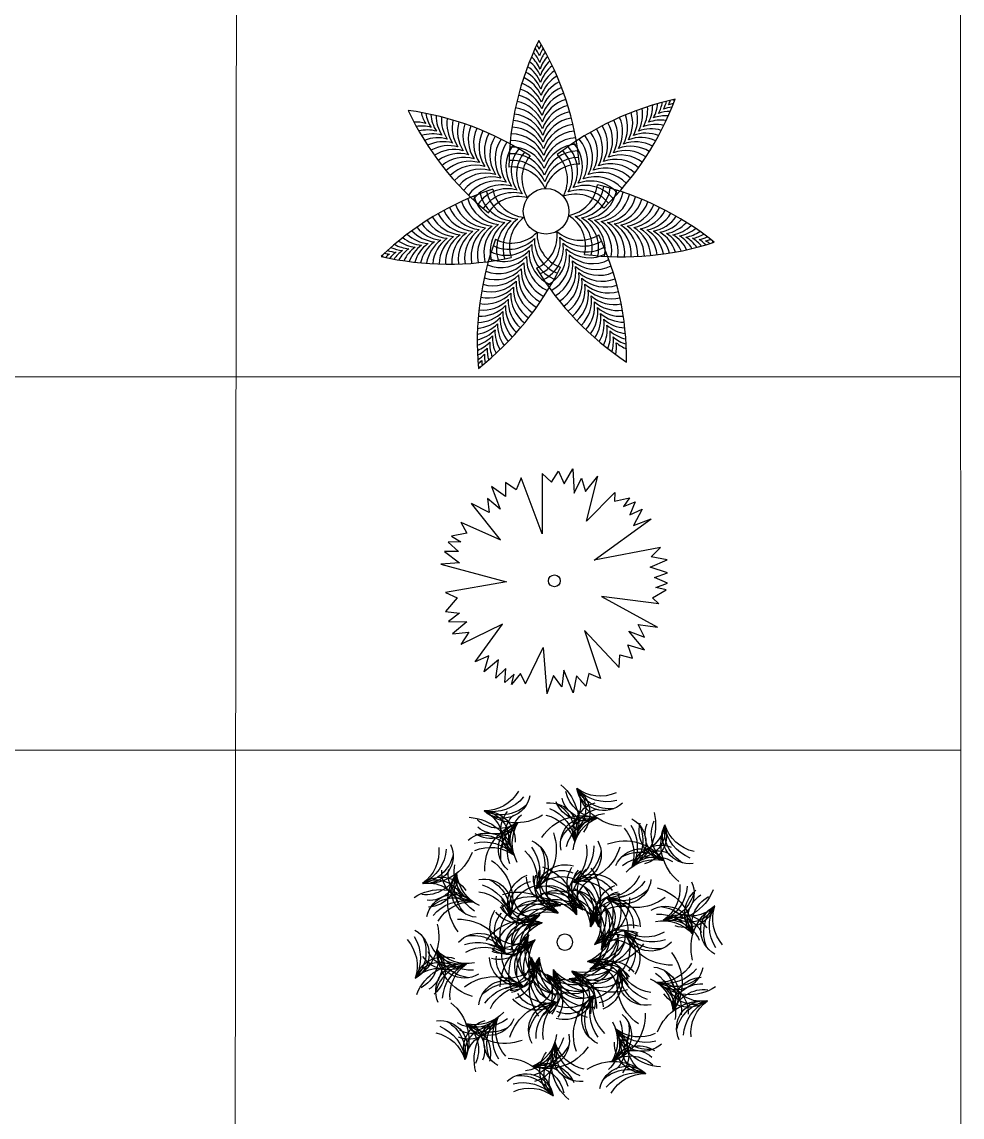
# Model space of a CAD drawing. Extents: x 671027 to 671614, y 802418 to 802669.
# Drawn here: x 671124.66 to 671151.7, y 802615.06 to 802646.55 of the extents above; entities that cross this region are included whole.
import ezdxf

# ---------------------------------------------------------------- set-up
doc = ezdxf.new("R2010")
doc.units = 0
for name, color, linetype in [('camerops', 8, 'Continuous'), ('cicas', 8, 'Continuous'), ('yasmin hendi', 8, 'Continuous')]:
    doc.layers.add(name, color=color, linetype=linetype)
doc.layers.add('Legend', color=7, linetype='Continuous', lineweight=15)

# ---------------------------------------------------------------- blocks, each defined once
blk = doc.blocks.new('sr.m')
at = {"layer": 'yasmin hendi', "color": 104}
blk.add_circle((0, 0), 0.025, dxfattribs=at)
for centre, radius, start, end in [((0.0808, 0.3854), 0.1541, 133.6709, 207.7109), ((0.2119, 0.5579), 0.1244, 214.6396, 275.1335), ((-0.1613, 0.4923), 0.0869, 231.3872, 352.5421), ((-0.227, 0.5049), 0.1541, 277.487, 351.527), ((-0.1758, 0.5611), 0.1286, 259.9951, 321.4901), ((-0.1565, 0.5759), 0.1244, 250.6396, 311.1335), ((-0.1848, 0.5286), 0.1196, 269.2128, 337.1359), ((-0.1443, 0.4882), 0.1052, 276.9141, 353.0383), ((-0.1116, 0.4685), 0.0865, 257.4924, 351.0604), ((-0.0156, 0.4072), 0.0948, 128.8893, 222.7551), ((-0.0118, 0.4221), 0.0865, 137.0618, 230.6298), ((0.0218, 0.4402), 0.1052, 156.4834, 232.6077), ((0.1588, 0.4931), 0.0869, 195.3872, 316.5421), ((0.1876, 0.5573), 0.1286, 223.9951, 285.4901), ((-0.0969, 0.4727), 0.0948, 249.3199, 343.1857), ((-0.1475, 0.3394), 0.0948, 345.0732, 78.9389), ((0.0203, 0.3568), 0.0869, 87.5711, 208.726), ((0.0608, 0.3413), 0.1196, 125.3967, 193.3198), ((0.0726, 0.3098), 0.1286, 116.179, 177.674), ((0.1131, 0.5419), 0.1541, 241.487, 315.527), ((0.1612, 0.5363), 0.1196, 233.2128, 301.1359), ((0.2267, 0.3386), 0.0948, 92.8893, 186.7551), ((0.2919, 0.2643), 0.1541, 97.6709, 171.7109), ((0.0802, 0.3613), 0.0948, 309.0732, 42.9389), ((0.2385, 0.3484), 0.0865, 101.0618, 194.6298), ((0.2764, 0.3433), 0.1052, 120.4834, 196.6077), ((-0.1612, 0.3593), 0.1541, 169.6709, 243.7109), ((-0.1582, 0.2907), 0.1052, 12.6673, 88.7916), ((-0.1418, 0.3252), 0.0865, 353.2457, 86.8137), ((-0.074, 0.241), 0.1541, 37.9177, 111.9576), ((-0.1159, 0.2653), 0.1196, 29.6434, 97.5666), ((-0.171, 0.2658), 0.1244, 11.0703, 71.5641), ((-0.0964, 0.304), 0.0869, 351.8178, 112.9728), ((-0.1484, 0.2567), 0.1286, 20.4257, 81.9207), ((0.0658, 0.2864), 0.1244, 106.8235, 167.3174), ((0.0429, 0.3282), 0.1052, 336.6673, 52.7916), ((0.1702, 0.4798), 0.1052, 240.9141, 317.0383), ((0.0179, 0.3156), 0.1244, 335.0703, 35.5641), ((0.0622, 0.2828), 0.1196, 353.6434, 61.5666), ((0.0817, 0.2385), 0.1541, 1.9177, 75.9576), ((0.1995, 0.4394), 0.0948, 213.3199, 307.1857), ((0.1007, 0.3026), 0.0869, 315.8178, 76.9728), ((0.1851, 0.4446), 0.0865, 221.4924, 315.0604), ((0.0308, 0.2949), 0.1286, 344.4257, 45.9207), ((0.0764, 0.3464), 0.0865, 317.2457, 50.8137), ((-0.4037, 0.3102), 0.1052, 312.9141, 29.0383), ((-0.3562, 0.3255), 0.0948, 285.3199, 19.1857), ((-0.3657, 0.3134), 0.0865, 293.4924, 27.0604), ((-0.1933, 0.3006), 0.0869, 123.5711, 244.726), ((-0.1515, 0.3118), 0.1196, 161.3967, 229.3198), ((-0.1233, 0.2933), 0.1286, 152.179, 213.674), ((0.1582, 0.3069), 0.1541, 164.6811, 238.721), ((0.2498, 0.2404), 0.1196, 89.3967, 157.3198), ((0.2262, 0.2767), 0.0869, 51.5711, 172.726), ((-0.4651, 0.3739), 0.1244, 286.6396, 347.1335), ((-0.4199, 0.3034), 0.0869, 267.3872, 28.5421), ((-0.472, 0.3506), 0.1286, 295.9951, 357.4901), ((-0.4603, 0.319), 0.1196, 305.2128, 13.1359), ((-0.4804, 0.275), 0.1541, 313.487, 27.527), ((-0.252, 0.3203), 0.0948, 164.8893, 258.7551), ((-0.2576, 0.3345), 0.0865, 173.0618, 266.6298), ((-0.2411, 0.3689), 0.1052, 192.4834, 268.6077), ((-0.1152, 0.2704), 0.1244, 142.8235, 203.3174), ((0.1211, 0.2512), 0.0869, 118.5812, 239.7362), ((0.2216, 0.1931), 0.1244, 70.8235, 131.3174), ((0.2408, 0.2079), 0.1286, 80.179, 141.674), ((0.4183, 0.3056), 0.0869, 159.3872, 280.5421), ((0.4793, 0.3406), 0.1286, 187.9951, 249.4901), ((0.4993, 0.3268), 0.1244, 178.6396, 239.1335), ((-0.3188, 0.1879), 0.0948, 21.0732, 114.9389), ((-0.2015, 0.1514), 0.1541, 73.9177, 147.9576), ((-0.0524, 0.3412), 0.1541, 200.6811, 274.721), ((-0.0496, 0.2744), 0.0869, 154.5812, 275.7362), ((-0.0196, 0.3056), 0.1196, 192.4069, 260.33), ((0.014, 0.3042), 0.1286, 183.1892, 244.6842), ((0.0328, 0.2888), 0.1244, 173.8337, 234.3276), ((0.1637, 0.2587), 0.1196, 156.4069, 224.33), ((0.1902, 0.2378), 0.1286, 147.1892, 208.6842), ((0.1963, 0.2143), 0.1244, 137.8337, 198.3276), ((0.41, 0.3719), 0.1541, 205.487, 279.527), ((0.4456, 0.3391), 0.1196, 197.2128, 265.1359), ((-0.2989, 0.1422), 0.1052, 48.6673, 124.7916), ((-0.3059, 0.1797), 0.0865, 29.2457, 122.8137), ((-0.2497, 0.1465), 0.1196, 65.6434, 133.5666), ((-0.2567, 0.1892), 0.0869, 27.8178, 148.9728), ((-0.271, 0.1204), 0.1286, 56.4257, 117.9207), ((-0.0138, 0.1498), 0.0948, 16.0833, 109.9491), ((0.1103, 0.0998), 0.1541, 111.8901, 185.93), ((0.3083, 0.1553), 0.1541, 128.6811, 202.721), ((0.2, 0.2448), 0.1244, 299.0703, 359.5641), ((0.2593, 0.1857), 0.0869, 279.8178, 40.9728), ((0.1982, 0.2205), 0.1286, 308.4257, 9.9207), ((0.2276, 0.2403), 0.1052, 300.6673, 16.7916), ((0.2654, 0.2354), 0.0865, 281.2457, 14.8137), ((0.2772, 0.2452), 0.0948, 273.0732, 6.9389), ((0.2165, 0.1922), 0.1196, 317.6434, 25.5666), ((0.4198, 0.2881), 0.1052, 204.9141, 281.0383), ((0.2063, 0.1449), 0.1541, 325.9177, 39.9576), ((0.4196, 0.2382), 0.0948, 177.3199, 271.1857), ((0.4111, 0.2509), 0.0865, 185.4924, 279.0604), ((-0.2946, 0.1146), 0.1244, 47.0703, 107.5641), ((-0.0992, 0.1131), 0.0948, 52.0833, 145.9491), ((0.0305, 0.1456), 0.1541, 147.8901, 221.93), ((0.0334, 0.0979), 0.1541, 127.8301, 201.87), ((-0.1566, 0.1485), 0.1052, 330.8265, 46.9507), ((-0.1188, 0.1418), 0.0948, 323.2923, 57.1581), ((0.0846, 0.0596), 0.1541, 91.8301, 165.87), ((-0.1162, 0.1776), 0.0948, 303.2323, 37.0981), ((-0.1214, 0.1632), 0.0865, 311.4049, 44.9728), ((-0.0016, 0.1406), 0.0865, 24.2559, 117.8239), ((-0.0394, 0.2122), 0.1052, 294.8265, 10.9507), ((-0.0023, 0.2034), 0.0865, 275.4049, 8.9728), ((0.0104, 0.212), 0.0948, 267.2323, 1.0981), ((-0.0597, 0.1676), 0.1052, 314.8865, 31.0107), ((-0.0127, 0.1845), 0.0948, 287.2923, 21.1581), ((-0.0217, 0.1722), 0.0865, 295.4649, 29.0328), ((0.0769, 0.1293), 0.0948, 340.0833, 73.9491), ((0.2456, 0.132), 0.0869, 82.5812, 203.7362), ((0.2846, 0.1131), 0.1196, 120.4069, 188.33), ((0.3825, 0.1407), 0.0948, 56.8893, 150.7551), ((0.3978, 0.1417), 0.0865, 65.0618, 158.6298), ((0.4254, 0.1153), 0.1052, 84.4834, 160.6077), ((-0.2015, 0.1928), 0.0869, 190.5812, 311.7362), ((-0.1432, 0.2529), 0.1244, 209.8337, 270.3276), ((-0.0839, 0.1128), 0.0865, 60.2559, 153.8239), ((-0.0585, 0.0842), 0.1052, 79.6775, 155.8017), ((-0.021, 0.103), 0.0869, 101.7902, 222.9452), ((-0.1468, 0.1006), 0.1052, 350.8865, 67.0107), ((0.022, 0.0979), 0.1196, 139.6159, 207.539), ((-0.1188, 0.1265), 0.0865, 331.4649, 65.0328), ((0.0021, 0.1026), 0.1052, 43.6775, 119.8017), ((0.0435, 0.0957), 0.0869, 65.7902, 186.9452), ((0.0753, 0.0663), 0.1196, 103.6159, 171.539), ((0.062, 0.0817), 0.1052, 7.6775, 83.8017), ((0.0814, 0.1146), 0.0865, 348.2559, 81.8239), ((0.2937, 0.0806), 0.1286, 111.1892, 172.6842), ((0.2848, 0.058), 0.1244, 101.8337, 162.3276), ((0.3915, 0.0423), 0.1541, 61.6709, 135.7109), ((0.3456, 0.0909), 0.0869, 15.5711, 136.726), ((-0.333, 0.1296), 0.0869, 159.5711, 280.726), ((-0.2521, 0.0041), 0.1541, 109.9177, 183.9576), ((-0.2722, 0.1648), 0.1286, 188.179, 249.674), ((-0.2521, 0.1511), 0.1244, 178.8235, 239.3174), ((-0.1955, 0.2357), 0.1196, 228.4069, 296.33), ((-0.1674, 0.2544), 0.1286, 219.1892, 280.6842), ((-0.1794, 0.0449), 0.0948, 359.2923, 93.1581), ((-0.0306, 0.0989), 0.1541, 163.8301, 237.87), ((-0.1942, 0.0607), 0.0865, 347.4049, 80.9728), ((-0.1984, 0.0754), 0.0948, 339.2323, 73.0981), ((-0.0297, 0.0756), 0.0869, 81.7302, 202.8852), ((0.009, 0.0561), 0.1196, 119.5559, 187.479), ((0.0176, 0.0235), 0.1286, 110.3381, 171.8332), ((0.0412, 0.0703), 0.1286, 130.3981, 191.8932), ((0.0403, 0.046), 0.1244, 121.0427, 181.5365), ((0.0403, 0.0401), 0.1196, 83.5559, 151.479), ((0.0205, 0.0786), 0.0869, 45.7302, 166.8852), ((0.0747, 0.0326), 0.1286, 94.3981, 155.8932), ((0.1035, -0.0015), 0.1541, 55.8301, 129.87), ((0.1479, 0.0159), 0.1541, 75.8901, 149.93), ((0.0914, 0.0518), 0.0869, 29.7902, 150.9452), ((0.0503, 0.1707), 0.1052, 278.8865, 355.0107), ((0.0836, 0.1521), 0.0865, 259.4649, 353.0328), ((0.0928, 0.1949), 0.1052, 258.8265, 334.9507), ((0.3434, 0.0477), 0.1196, 53.3967, 121.3198), ((0.2927, 0.026), 0.1244, 34.8235, 95.3174), ((0.3171, 0.0266), 0.1286, 44.179, 105.674), ((-0.3416, 0.1959), 0.1541, 205.6709, 279.7109), ((-0.5089, 0.0136), 0.1052, 348.9141, 65.0383), ((-0.48, 0.0386), 0.0865, 329.4924, 63.0604), ((-0.4795, 0.0539), 0.0948, 321.3199, 55.1857), ((-0.3058, 0.1632), 0.1196, 197.3967, 265.3198), ((-0.2429, 0.2453), 0.1541, 236.6811, 310.721), ((-0.1468, 0.0332), 0.0948, 88.0833, 181.9491), ((-0.1342, 0.0419), 0.0865, 96.2559, 189.8239), ((-0.0609, 0.1357), 0.1541, 183.8901, 257.93), ((-0.0969, 0.0337), 0.1052, 115.6775, 191.8017), ((-0.214, 0.0281), 0.1052, 6.8265, 82.9507), ((-0.1704, 0.0325), 0.0865, 7.4649, 101.0328), ((-0.0775, 0.071), 0.0869, 137.7902, 258.9452), ((-0.0684, 0.0438), 0.0869, 117.7302, 238.8852), ((-0.008, 0.0811), 0.1286, 166.3981, 227.8932), ((0.0056, 0.0609), 0.1244, 157.0427, 217.5365), ((0.0084, 0.001), 0.1244, 100.9827, 161.4765), ((0.0074, -0.0041), 0.1244, 64.9827, 125.4765), ((0.0281, 0.0087), 0.1286, 74.3381, 135.8332), ((0.0596, 0.0135), 0.1244, 85.0427, 145.5365), ((0.0561, 0.0088), 0.1196, 47.5559, 115.479), ((0.0036, -0.0077), 0.1244, 28.9827, 89.4765), ((0.0628, 0.0516), 0.0869, 9.7302, 130.8852), ((0.0278, -0.0095), 0.1286, 38.3381, 99.8332), ((0.0999, 0.0094), 0.1196, 67.6159, 135.539), ((0.0796, -0.0175), 0.1286, 58.3981, 119.8932), ((0.0982, 0.1568), 0.0948, 251.2923, 345.1581), ((0.1177, 0.1659), 0.0865, 239.4049, 332.9728), ((0.133, 0.1654), 0.0948, 231.2323, 325.0981), ((0.0982, 0.0297), 0.1052, 331.6775, 47.8017), ((0.1383, 0.0594), 0.0948, 304.0833, 37.9491), ((0.1332, 0.0449), 0.0865, 312.2559, 45.8239), ((-0.5961, 0.0291), 0.1244, 322.6396, 23.1335), ((-0.4119, 0.1567), 0.1052, 228.4834, 304.6077), ((-0.5599, -0.0124), 0.1196, 341.2128, 49.1359), ((-0.5503, -0.0599), 0.1541, 349.487, 63.527), ((-0.3921, 0.111), 0.0948, 200.8893, 294.7551), ((-0.5181, -0.0013), 0.0869, 303.3872, 64.5421), ((-0.4051, 0.1192), 0.0865, 209.0618, 302.6298), ((-0.588, 0.0062), 0.1286, 331.9951, 33.4901), ((-0.3189, 0.0022), 0.0869, 63.8178, 184.9728), ((-0.2881, -0.0282), 0.1196, 101.6434, 169.5666), ((-0.1779, -0.0049), 0.1052, 26.8865, 103.0107), ((-0.0398, 0.0921), 0.1196, 175.6159, 243.539), ((-0.0257, 0.0507), 0.1196, 155.5559, 223.479), ((0.0004, 0.0294), 0.1286, 146.3381, 207.8332), ((0.0062, 0.0058), 0.1244, 136.9827, 197.4765), ((0.0562, -0.0241), 0.1244, 49.0427, 109.5365), ((0.129, -0.074), 0.1541, 39.8901, 113.93), ((0.1044, -0.0118), 0.0869, 353.7902, 114.9452), ((0.0828, -0.062), 0.1541, 19.8301, 93.87), ((-0.0016, -0.0083), 0.1244, 352.9827, 53.4765), ((0.0506, -0.0259), 0.1196, 11.5559, 79.479), ((0.0811, 0.0048), 0.0869, 333.7302, 94.8852), ((0.017, -0.024), 0.1286, 2.3381, 63.8332), ((0.3407, -0.0556), 0.1541, 92.6811, 166.721), ((0.5503, 0.0599), 0.1541, 169.487, 243.527), ((0.5181, 0.0013), 0.0869, 123.3872, 244.5421), ((-0.3684, -0.0354), 0.0948, 57.0732, 150.9389), ((-0.3531, -0.0344), 0.0865, 65.2457, 158.8137), ((-0.3254, -0.0606), 0.1052, 84.6673, 160.7916), ((-0.3056, -0.0805), 0.1244, 83.0703, 143.5641), ((-0.29, -0.0619), 0.1286, 92.4257, 153.9207), ((-0.2048, -0.0556), 0.0948, 15.2323, 109.0981), ((0.0863, -0.0511), 0.1196, 31.6159, 99.539), ((0.0313, -0.0525), 0.1244, 13.0427, 73.5365), ((0.0541, -0.0609), 0.1286, 22.3981, 83.8932), ((0.141, 0.1085), 0.1052, 242.8865, 319.0107), ((0.2967, -0.0758), 0.1196, 84.4069, 152.33), ((0.2763, -0.0376), 0.0869, 46.5812, 167.7362), ((0.5599, 0.0124), 0.1196, 161.2128, 229.1359), ((0.588, -0.0062), 0.1286, 151.9951, 213.4901), ((0.5961, -0.0291), 0.1244, 142.6396, 203.1335), ((-0.2763, 0.0376), 0.0869, 226.5812, 347.7362), ((-0.3407, 0.0556), 0.1541, 272.6811, 346.721), ((-0.285, 0.1074), 0.1286, 255.1892, 316.6842), ((-0.2645, 0.1205), 0.1244, 245.8337, 306.3276), ((-0.2967, 0.0758), 0.1196, 264.4069, 332.33), ((-0.1896, -0.1031), 0.1052, 42.8265, 118.9507), ((-0.1383, -0.0594), 0.0948, 124.0833, 217.9491), ((-0.1928, -0.065), 0.0865, 23.4049, 116.9728), ((-0.1716, -0.0691), 0.0948, 35.2923, 129.1581), ((-0.0828, 0.062), 0.1541, 199.8301, 273.87), ((-0.157, -0.0739), 0.0865, 43.4649, 137.0328), ((-0.1332, -0.0449), 0.0865, 132.2559, 225.8239), ((-0.0982, -0.0297), 0.1052, 151.6775, 227.8017), ((-0.1044, 0.0118), 0.0869, 173.7902, 294.9452), ((-0.0541, 0.0609), 0.1286, 202.3981, 263.8932), ((-0.0811, -0.0048), 0.0869, 153.7302, 274.8852), ((-0.0506, 0.0259), 0.1196, 191.5559, 259.479), ((-0.0313, 0.0525), 0.1244, 193.0427, 253.5365), ((-0.017, 0.024), 0.1286, 182.3381, 243.8332), ((0.0016, 0.0083), 0.1244, 172.9827, 233.4765), ((-0.0062, -0.0058), 0.1244, 316.9827, 17.4765), ((-0.0056, -0.0609), 0.1244, 337.0427, 37.5365), ((0.0398, -0.0921), 0.1196, 355.6159, 63.539), ((0.0609, -0.1357), 0.1541, 3.8901, 77.93), ((0.157, 0.0739), 0.0865, 223.4649, 317.0328), ((0.1716, 0.0691), 0.0948, 215.2923, 309.1581), ((0.0775, -0.071), 0.0869, 317.7902, 78.9452), ((0.008, -0.0811), 0.1286, 346.3981, 47.8932), ((-0.0004, -0.0294), 0.1286, 326.3381, 27.8332), ((0.0684, -0.0438), 0.0869, 297.7302, 58.8852), ((0.1896, 0.1031), 0.1052, 222.8265, 298.9507), ((0.0257, -0.0507), 0.1196, 335.5559, 43.479), ((0.0306, -0.0989), 0.1541, 343.8301, 57.87), ((0.2048, 0.0556), 0.0948, 195.2323, 289.0981), ((0.1928, 0.065), 0.0865, 203.4049, 296.9728), ((0.2645, -0.1205), 0.1244, 65.8337, 126.3276), ((0.285, -0.1074), 0.1286, 75.1892, 136.6842), ((0.3189, -0.0022), 0.0869, 243.8178, 4.9728), ((0.3056, 0.0805), 0.1244, 263.0703, 323.5641), ((0.29, 0.0619), 0.1286, 272.4257, 333.9207), ((0.2521, -0.0041), 0.1541, 289.9177, 3.9576), ((0.2881, 0.0282), 0.1196, 281.6434, 349.5666), ((0.3254, 0.0606), 0.1052, 264.6673, 340.7916), ((0.3531, 0.0344), 0.0865, 245.2457, 338.8137), ((0.4795, -0.0539), 0.0948, 141.3199, 235.1857), ((0.48, -0.0386), 0.0865, 149.4924, 243.0604), ((0.5089, -0.0136), 0.1052, 168.9141, 245.0383), ((-0.129, 0.074), 0.1541, 219.8901, 293.93), ((-0.141, -0.1085), 0.1052, 62.8865, 139.0107), ((-0.0863, 0.0511), 0.1196, 211.6159, 279.539), ((0.0969, -0.0337), 0.1052, 295.6775, 11.8017), ((0.1342, -0.0419), 0.0865, 276.2559, 9.8239), ((0.1468, -0.0332), 0.0948, 268.0833, 1.9491), ((0.3684, 0.0354), 0.0948, 237.0732, 330.9389), ((0.3921, -0.111), 0.0948, 20.8893, 114.7551), ((0.4051, -0.1192), 0.0865, 29.0618, 122.6298), ((-0.2063, -0.1449), 0.1541, 145.9177, 219.9576), ((-0.0982, -0.1568), 0.0948, 71.2923, 165.1581), ((-0.0836, -0.1521), 0.0865, 79.4649, 173.0328), ((-0.0503, -0.1707), 0.1052, 98.8865, 175.0107), ((-0.0628, -0.0516), 0.0869, 189.7302, 310.8852), ((-0.0036, 0.0077), 0.1244, 208.9827, 269.4765), ((-0.0084, -0.001), 0.1244, 280.9827, 341.4765), ((0.0297, -0.0756), 0.0869, 261.7302, 22.8852), ((-0.0403, -0.046), 0.1244, 301.0427, 1.5365), ((-0.0176, -0.0235), 0.1286, 290.3381, 351.8332), ((0.021, -0.103), 0.0869, 281.7902, 42.9452), ((-0.0412, -0.0703), 0.1286, 310.3981, 11.8932), ((-0.009, -0.0561), 0.1196, 299.5559, 7.479), ((-0.0334, -0.0979), 0.1541, 307.8301, 21.87), ((-0.022, -0.0979), 0.1196, 319.6159, 27.539), ((0.1779, 0.0049), 0.1052, 206.8865, 283.0107), ((-0.0305, -0.1456), 0.1541, 327.8901, 41.93), ((0.1794, -0.0449), 0.0948, 179.2923, 273.1581), ((0.1704, -0.0325), 0.0865, 187.4649, 281.0328), ((0.1984, -0.0754), 0.0948, 159.2323, 253.0981), ((0.1942, -0.0607), 0.0865, 167.4049, 260.9728), ((0.214, -0.0281), 0.1052, 186.8265, 262.9507), ((0.3416, -0.1959), 0.1541, 25.6709, 99.7109), ((0.2521, -0.1511), 0.1244, 358.8235, 59.3174), ((0.3058, -0.1632), 0.1196, 17.3967, 85.3198), ((0.333, -0.1296), 0.0869, 339.5711, 100.726), ((0.2722, -0.1648), 0.1286, 8.179, 69.674), ((0.4119, -0.1567), 0.1052, 48.4834, 124.6077), ((-0.2927, -0.026), 0.1244, 214.8235, 275.3174), ((-0.2593, -0.1857), 0.0869, 99.8178, 220.9728), ((-0.2848, -0.058), 0.1244, 281.8337, 342.3276), ((-0.2456, -0.132), 0.0869, 262.5812, 23.7362), ((-0.2937, -0.0806), 0.1286, 291.1892, 352.6842), ((-0.2846, -0.1131), 0.1196, 300.4069, 8.33), ((-0.3083, -0.1553), 0.1541, 308.6811, 22.721), ((-0.133, -0.1654), 0.0948, 51.2323, 145.0981), ((-0.1177, -0.1659), 0.0865, 59.4049, 152.9728), ((-0.0928, -0.1949), 0.1052, 78.8265, 154.9507), ((-0.1479, -0.0159), 0.1541, 255.8901, 329.93), ((-0.0769, -0.1293), 0.0948, 160.0833, 253.9491), ((-0.0814, -0.1146), 0.0865, 168.2559, 261.8239), ((-0.0914, -0.0518), 0.0869, 209.7902, 330.9452), ((-0.062, -0.0817), 0.1052, 187.6775, 263.8017), ((-0.0796, 0.0175), 0.1286, 238.3981, 299.8932), ((-0.0999, -0.0094), 0.1196, 247.6159, 315.539), ((-0.0562, 0.0241), 0.1244, 229.0427, 289.5365), ((-0.0561, -0.0088), 0.1196, 227.5559, 295.479), ((-0.0278, 0.0095), 0.1286, 218.3381, 279.8332), ((0.0127, -0.1845), 0.0948, 107.2923, 201.1581), ((-0.0205, -0.0786), 0.0869, 225.7302, 346.8852), ((-0.0846, -0.0596), 0.1541, 271.8301, 345.87), ((-0.0435, -0.0957), 0.0869, 245.7902, 6.9452), ((-0.0596, -0.0135), 0.1244, 265.0427, 325.5365), ((-0.0747, -0.0326), 0.1286, 274.3981, 335.8932), ((0.0217, -0.1722), 0.0865, 115.4649, 209.0328), ((-0.0281, -0.0087), 0.1286, 254.3381, 315.8332), ((-0.0074, 0.0041), 0.1244, 244.9827, 305.4765), ((-0.0403, -0.0401), 0.1196, 263.5559, 331.479), ((-0.1103, -0.0998), 0.1541, 291.8901, 5.93), ((-0.0753, -0.0663), 0.1196, 283.6159, 351.539), ((0.0597, -0.1676), 0.1052, 134.8865, 211.0107), ((0.1162, -0.1776), 0.0948, 123.2323, 217.0981), ((0.1188, -0.1418), 0.0948, 143.2923, 237.1581), ((0.1188, -0.1265), 0.0865, 151.4649, 245.0328), ((0.1214, -0.1632), 0.0865, 131.4049, 224.9728), ((0.1468, -0.1006), 0.1052, 170.8865, 247.0107), ((0.1566, -0.1485), 0.1052, 150.8265, 226.9507), ((0.2429, -0.2453), 0.1541, 56.6811, 130.721), ((-0.3456, -0.0909), 0.0869, 195.5711, 316.726), ((-0.3171, -0.0266), 0.1286, 224.179, 285.674), ((-0.2165, -0.1922), 0.1196, 137.6434, 205.5666), ((-0.1982, -0.2205), 0.1286, 128.4257, 189.9207), ((-0.2, -0.2448), 0.1244, 119.0703, 179.5641), ((-0.1035, 0.0015), 0.1541, 235.8301, 309.87), ((-0.0104, -0.212), 0.0948, 87.2323, 181.0981), ((0.0023, -0.2034), 0.0865, 95.4049, 188.9728), ((0.0394, -0.2122), 0.1052, 114.8265, 190.9507), ((0.0585, -0.0842), 0.1052, 259.6775, 335.8017), ((0.1955, -0.2357), 0.1196, 48.4069, 116.33), ((0.1432, -0.2529), 0.1244, 29.8337, 90.3276), ((0.2015, -0.1928), 0.0869, 10.5812, 131.7362), ((0.1674, -0.2544), 0.1286, 39.1892, 100.6842), ((-0.3915, -0.0423), 0.1541, 241.6709, 315.7109), ((-0.4254, -0.1153), 0.1052, 264.4834, 340.6077), ((-0.3978, -0.1417), 0.0865, 245.0618, 338.6298), ((-0.4111, -0.2509), 0.0865, 5.4924, 99.0604), ((-0.4196, -0.2382), 0.0948, 357.3199, 91.1857), ((-0.3434, -0.0477), 0.1196, 233.3967, 301.3198), ((-0.2772, -0.2452), 0.0948, 93.0732, 186.9389), ((-0.2654, -0.2354), 0.0865, 101.2457, 194.8137), ((-0.2276, -0.2403), 0.1052, 120.6673, 196.7916), ((0.0839, -0.1128), 0.0865, 240.2559, 333.8239), ((0.0992, -0.1131), 0.0948, 232.0833, 325.9491), ((0.4804, -0.275), 0.1541, 133.487, 207.527), ((-0.4198, -0.2881), 0.1052, 24.9141, 101.0383), ((-0.3825, -0.1407), 0.0948, 236.8893, 330.7551), ((-0.1963, -0.2143), 0.1244, 317.8337, 18.3276), ((-0.1902, -0.2378), 0.1286, 327.1892, 28.6842), ((-0.1211, -0.2512), 0.0869, 298.5812, 59.7362), ((-0.0021, -0.1026), 0.1052, 223.6775, 299.8017), ((-0.1637, -0.2587), 0.1196, 336.4069, 44.33), ((-0.1582, -0.3069), 0.1541, 344.6811, 58.721), ((0.0138, -0.1498), 0.0948, 196.0833, 289.9491), ((0.0016, -0.1406), 0.0865, 204.2559, 297.8239), ((0.0524, -0.3412), 0.1541, 20.6811, 94.721), ((-0.0328, -0.2888), 0.1244, 353.8337, 54.3276), ((0.0196, -0.3056), 0.1196, 12.4069, 80.33), ((0.0496, -0.2744), 0.0869, 334.5812, 95.7362), ((-0.014, -0.3042), 0.1286, 3.1892, 64.6842), ((0.2946, -0.1146), 0.1244, 227.0703, 287.5641), ((-0.41, -0.3719), 0.1541, 25.487, 99.527), ((-0.4993, -0.3268), 0.1244, 358.6396, 59.1335), ((-0.4456, -0.3391), 0.1196, 17.2128, 85.1359), ((-0.4183, -0.3056), 0.0869, 339.3872, 100.5421), ((-0.4793, -0.3406), 0.1286, 7.9951, 69.4901), ((-0.1007, -0.3026), 0.0869, 135.8178, 256.9728), ((0.2015, -0.1514), 0.1541, 253.9177, 327.9576), ((0.2567, -0.1892), 0.0869, 207.8178, 328.9728), ((0.271, -0.1204), 0.1286, 236.4257, 297.9207), ((0.2497, -0.1465), 0.1196, 245.6434, 313.5666), ((0.1152, -0.2704), 0.1244, 322.8235, 23.3174), ((0.2989, -0.1422), 0.1052, 228.6673, 304.7916), ((0.1515, -0.3118), 0.1196, 341.3967, 49.3198), ((0.1612, -0.3593), 0.1541, 349.6709, 63.7109), ((0.3188, -0.1879), 0.0948, 201.0732, 294.9389), ((0.1933, -0.3006), 0.0869, 303.5711, 64.726), ((0.3059, -0.1797), 0.0865, 209.2457, 302.8137), ((0.1233, -0.2933), 0.1286, 332.179, 33.674), ((0.3562, -0.3255), 0.0948, 105.3199, 199.1857), ((0.252, -0.3203), 0.0948, 344.8893, 78.7551), ((0.3657, -0.3134), 0.0865, 113.4924, 207.0604), ((0.4037, -0.3102), 0.1052, 132.9141, 209.0383), ((0.4199, -0.3034), 0.0869, 87.3872, 208.5421), ((0.4603, -0.319), 0.1196, 125.2128, 193.1359), ((0.472, -0.3506), 0.1286, 115.9951, 177.4901), ((-0.0817, -0.2385), 0.1541, 181.9177, 255.9576), ((-0.0622, -0.2828), 0.1196, 173.6434, 241.5666), ((-0.0308, -0.2949), 0.1286, 164.4257, 225.9207), ((-0.0179, -0.3156), 0.1244, 155.0703, 215.5641), ((0.2411, -0.3689), 0.1052, 12.4834, 88.6077), ((0.2576, -0.3345), 0.0865, 353.0618, 86.6298), ((0.4651, -0.3739), 0.1244, 106.6396, 167.1335), ((-0.2262, -0.2767), 0.0869, 231.5711, 352.726), ((-0.2919, -0.2643), 0.1541, 277.6709, 351.7109), ((-0.2408, -0.2079), 0.1286, 260.179, 321.674), ((-0.2216, -0.1931), 0.1244, 250.8235, 311.3174), ((-0.2498, -0.2404), 0.1196, 269.3967, 337.3198), ((-0.0802, -0.3613), 0.0948, 129.0732, 222.9389), ((-0.0764, -0.3464), 0.0865, 137.2457, 230.8137), ((-0.0429, -0.3282), 0.1052, 156.6673, 232.7916), ((0.0964, -0.304), 0.0869, 171.8178, 292.9728), ((0.1484, -0.2567), 0.1286, 200.4257, 261.9207), ((0.171, -0.2658), 0.1244, 191.0703, 251.5641), ((-0.1995, -0.4394), 0.0948, 33.3199, 127.1857), ((-0.2764, -0.3433), 0.1052, 300.4834, 16.6077), ((-0.2385, -0.3484), 0.0865, 281.0618, 14.6298), ((-0.2267, -0.3386), 0.0948, 272.8893, 6.7551), ((0.074, -0.241), 0.1541, 217.9177, 291.9576), ((-0.0658, -0.2864), 0.1244, 286.8235, 347.3174), ((-0.0203, -0.3568), 0.0869, 267.5711, 28.726), ((-0.0726, -0.3098), 0.1286, 296.179, 357.674), ((-0.0608, -0.3413), 0.1196, 305.3967, 13.3198), ((0.1159, -0.2653), 0.1196, 209.6434, 277.5666), ((-0.0808, -0.3854), 0.1541, 313.6709, 27.7109), ((0.1475, -0.3394), 0.0948, 165.0732, 258.9389), ((0.1418, -0.3252), 0.0865, 173.2457, 266.8137), ((0.1582, -0.2907), 0.1052, 192.6673, 268.7916), ((0.0156, -0.4072), 0.0948, 308.8893, 42.7551), ((-0.1702, -0.4798), 0.1052, 60.9141, 137.0383), ((-0.1851, -0.4446), 0.0865, 41.4924, 135.0604), ((0.0969, -0.4727), 0.0948, 69.3199, 163.1857), ((-0.0218, -0.4402), 0.1052, 336.4834, 52.6077), ((0.0118, -0.4221), 0.0865, 317.0618, 50.6298), ((0.227, -0.5049), 0.1541, 97.487, 171.527), ((-0.1131, -0.5419), 0.1541, 61.487, 135.527), ((-0.1588, -0.4931), 0.0869, 15.3872, 136.5421), ((0.1116, -0.4685), 0.0865, 77.4924, 171.0604), ((0.1443, -0.4882), 0.1052, 96.9141, 173.0383), ((0.1848, -0.5286), 0.1196, 89.2128, 157.1359), ((0.1613, -0.4923), 0.0869, 51.3872, 172.5421), ((-0.1612, -0.5363), 0.1196, 53.2128, 121.1359), ((-0.2119, -0.5579), 0.1244, 34.6396, 95.1335), ((-0.1876, -0.5573), 0.1286, 43.9951, 105.4901), ((0.1758, -0.5611), 0.1286, 79.9951, 141.4901), ((0.1565, -0.5759), 0.1244, 70.6396, 131.1335)]:
    blk.add_arc(centre, radius, start, end, dxfattribs=at)
blk = doc.blocks.new('dfefrf')
at = {"layer": 'camerops', "color": 3}
blk.add_circle((0, 0), 0.534, dxfattribs=at)
for centre, radius, start, end in [((6.076, 0.952), 6.949, 153.9945, 179.3273), ((-0.925, 3.467), 0.832, 23.1696, 31.4544), ((-0.931, 3.622), 0.832, 23.1696, 25.2466), ((-6.135, 0.436), 6.949, 5.5047, 30.8376), ((0.623, 3.688), 0.832, 159.5855, 161.6624), ((0.629, 3.533), 0.832, 153.3776, 161.6624), ((-0.905, 3.001), 0.832, 23.1696, 47.4109), ((-0.911, 3.156), 0.832, 23.1696, 42.4509), ((-0.918, 3.312), 0.832, 23.1696, 37.1541), ((0.636, 3.377), 0.832, 147.6779, 161.6624), ((0.642, 3.222), 0.832, 142.3812, 161.6624), ((0.649, 3.067), 0.832, 137.4211, 161.6624), ((-0.892, 2.691), 0.832, 23.1696, 56.4812), ((-0.898, 2.846), 0.832, 23.1696, 52.078), ((0.655, 2.911), 0.832, 132.754, 161.6624), ((0.662, 2.756), 0.832, 128.3508, 161.6624), ((-0.879, 2.38), 0.832, 23.1696, 64.5675), ((-0.885, 2.535), 0.832, 23.1696, 60.6402), ((0.669, 2.601), 0.832, 124.1919, 161.6624), ((0.675, 2.446), 0.832, 120.2646, 161.6624), ((-0.866, 2.069), 0.832, 23.1696, 71.7544), ((-0.872, 2.225), 0.832, 23.1696, 68.2709), ((0.682, 2.29), 0.832, 116.5612, 161.6624), ((0.688, 2.135), 0.832, 113.0776, 161.6624), ((-0.852, 1.759), 0.832, 23.1696, 78.0657), ((-0.859, 1.914), 0.832, 23.1696, 75.0196), ((0.695, 1.98), 0.832, 109.8124, 161.6624), ((0.701, 1.824), 0.832, 106.7663, 161.6624), ((4.532, -4.157), 6.949, 102.5659, 127.8987), ((-3.484, 5.068), 6.949, 314.0762, 339.409), ((2.017, 2.783), 0.832, 331.741, 345.7256), ((2.134, 2.885), 0.832, 331.741, 340.0258), ((2.252, 2.986), 0.832, 331.741, 333.818), ((3.272, 1.813), 0.832, 108.1569, 110.2339), ((3.045, 5.344), 6.949, 205.423, 230.7559), ((-4.166, -4.524), 6.949, 56.9333, 82.2661), ((-2.119, 2.511), 0.832, 193.8097, 213.091), ((-0.846, 1.604), 0.832, 23.1696, 80.8908), ((0.708, 1.669), 0.832, 103.9413, 161.6624), ((0.714, 1.514), 0.832, 101.3403, 161.6624), ((1.196, 2.069), 0.832, 331.741, 16.8423), ((1.313, 2.171), 0.832, 331.741, 13.1389), ((1.43, 2.273), 0.832, 331.741, 9.2116), ((1.548, 2.375), 0.832, 331.741, 5.0527), ((1.665, 2.477), 0.832, 331.741, 0.6494), ((1.782, 2.579), 0.832, 331.741, 355.9824), ((1.9, 2.681), 0.832, 331.741, 351.0223), ((2.92, 1.507), 0.832, 90.9526, 110.2339), ((3.037, 1.609), 0.832, 96.2493, 110.2339), ((3.154, 1.711), 0.832, 101.9491, 110.2339), ((-3.036, 1.255), 0.832, 74.5982, 93.8794), ((-1.993, 2.419), 0.832, 188.8497, 213.091), ((-1.868, 2.328), 0.832, 184.1826, 213.091), ((-1.742, 2.236), 0.832, 179.7794, 213.091), ((-1.617, 2.144), 0.832, 175.6204, 213.091), ((-1.491, 2.053), 0.832, 171.6932, 213.091), ((-1.366, 1.961), 0.832, 167.9898, 213.091), ((-1.24, 1.869), 0.832, 164.5062, 213.091), ((-0.833, 1.293), 0.832, 23.1696, 85.8652), ((-0.839, 1.448), 0.832, 23.1696, 83.4918), ((0.721, 1.359), 0.832, 98.9668, 161.6624), ((0.726, 1.661), 0.832, 331.741, 29.4622), ((0.844, 1.763), 0.832, 331.741, 26.6372), ((0.961, 1.865), 0.832, 331.741, 23.591), ((1.078, 1.967), 0.832, 331.741, 20.3259), ((2.685, 1.303), 0.832, 81.3255, 110.2339), ((2.802, 1.405), 0.832, 85.9925, 110.2339), ((-2.911, 1.164), 0.832, 74.5982, 98.8395), ((-2.785, 1.072), 0.832, 74.5982, 103.5066), ((-2.66, 0.98), 0.832, 74.5982, 107.9098), ((-1.115, 1.777), 0.832, 161.241, 213.091), ((-0.989, 1.686), 0.832, 158.1949, 213.091), ((-0.864, 1.594), 0.832, 155.3699, 213.091), ((-0.738, 1.502), 0.832, 152.7689, 213.091), ((-0.613, 1.411), 0.832, 150.3954, 213.091), ((-0.82, 0.982), 0.832, 23.1696, 89.9154), ((-0.826, 1.138), 0.832, 23.1696, 88.0076), ((0.728, 1.203), 0.832, 96.8244, 161.6624), ((0.734, 1.048), 0.832, 94.9167, 161.6624), ((0.374, 1.355), 0.832, 331.741, 36.579), ((0.492, 1.457), 0.832, 331.741, 34.4367), ((0.609, 1.559), 0.832, 331.741, 32.0632), ((2.333, 0.997), 0.832, 68.836, 110.2339), ((2.45, 1.099), 0.832, 72.7633, 110.2339), ((2.568, 1.201), 0.832, 76.9222, 110.2339), ((-2.534, 0.889), 0.832, 74.5982, 112.0687), ((-2.409, 0.797), 0.832, 74.5982, 115.996), ((-0.487, 1.319), 0.832, 148.253, 213.091), ((-0.362, 1.227), 0.832, 146.3452, 213.091), ((-0.236, 1.136), 0.832, 144.6751, 213.091), ((-0.111, 1.044), 0.832, 143.2451, 213.091), ((-0.813, 0.827), 0.832, 23.1696, 91.5855), ((0.741, 0.893), 0.832, 93.2465, 161.6624), ((0.747, 0.737), 0.832, 91.8165, 161.6624), ((0.022, 1.05), 0.832, 331.741, 41.587), ((0.14, 1.151), 0.832, 331.741, 40.1569), ((0.257, 1.253), 0.832, 331.741, 38.4868), ((2.098, 0.793), 0.832, 61.649, 110.2339), ((2.216, 0.895), 0.832, 65.1326, 110.2339), ((-2.283, 0.705), 0.832, 74.5982, 119.6994), ((-2.158, 0.614), 0.832, 74.5982, 123.183), ((-2.032, 0.522), 0.832, 74.5982, 126.4482), ((-0.8, 0.516), 0.832, 23.1696, 94.2037), ((-0.807, 0.672), 0.832, 23.1696, 93.0155), ((0.015, 0.952), 0.832, 142.0569, 213.091), ((0.14, 0.86), 0.832, 141.1115, 213.091), ((0.266, 0.769), 0.832, 140.4093, 213.091), ((0.754, 0.582), 0.832, 90.6283, 161.6624), ((-0.33, 0.744), 0.832, 331.741, 44.4228), ((-0.212, 0.846), 0.832, 331.741, 43.7205), ((-0.095, 0.948), 0.832, 331.741, 42.7752), ((1.746, 0.487), 0.832, 52.5127, 110.2339), ((1.864, 0.589), 0.832, 55.3377, 110.2339), ((1.981, 0.691), 0.832, 58.3839, 110.2339), ((-1.907, 0.43), 0.832, 74.5982, 129.4943), ((-1.781, 0.338), 0.832, 74.5982, 132.3193), ((-1.656, 0.247), 0.832, 74.5982, 134.9203), ((-0.787, 0.206), 0.832, 23.1696, 95.8513), ((-0.794, 0.361), 0.832, 23.1696, 95.1491), ((0.76, 0.427), 0.832, 89.683, 161.6624), ((0.767, 0.271), 0.832, 88.9807, 161.6624), ((1.512, 0.283), 0.832, 47.5382, 110.2339), ((1.629, 0.385), 0.832, 49.9117, 110.2339), ((-1.53, 0.155), 0.832, 74.5982, 137.2938), ((-1.405, 0.063), 0.832, 74.5982, 139.4362), ((-1.279, -0.028), 0.832, 74.5982, 141.3439), ((1.16, -0.022), 0.832, 41.818, 110.2339), ((1.277, 0.079), 0.832, 43.4881, 110.2339), ((1.394, 0.181), 0.832, 45.3959, 110.2339), ((0.94, -6.078), 6.949, 108.3619, 133.6947), ((-1.154, -0.12), 0.832, 74.5982, 143.0141), ((-1.028, -0.212), 0.832, 74.5982, 144.4441), ((-0.903, -0.303), 0.832, 74.5982, 145.6323), ((-0.435, 0.687), 0.832, 191.8379, 264.5196), ((0.376, 0.721), 0.832, 280.3125, 352.9942), ((0.925, -0.226), 0.832, 39.1997, 110.2339), ((0.529, 0.693), 0.832, 280.3125, 352.2919), ((1.042, -0.124), 0.832, 40.3879, 110.2339), ((0.682, 0.665), 0.832, 280.3125, 351.3466), ((-0.424, -6.136), 6.949, 51.1373, 76.4702), ((-1.035, 0.523), 0.832, 196.1037, 264.5196), ((-0.885, 0.564), 0.832, 194.6736, 264.5196), ((-0.735, 0.605), 0.832, 193.4855, 264.5196), ((-0.777, -0.395), 0.832, 74.5982, 146.5776), ((-0.585, 0.646), 0.832, 192.5401, 264.5196), ((-0.652, -0.487), 0.832, 74.5982, 147.2799), ((0.69, -0.43), 0.832, 37.5521, 110.2339), ((0.808, -0.328), 0.832, 38.2544, 110.2339), ((0.834, 0.637), 0.832, 280.3125, 350.1584), ((0.987, 0.609), 0.832, 280.3125, 348.7284), ((1.14, 0.581), 0.832, 280.3125, 347.0582), ((1.293, 0.552), 0.832, 280.3125, 345.1505), ((1.446, 0.524), 0.832, 280.3125, 343.0081), ((-1.635, 0.36), 0.832, 204.1974, 264.5196), ((-1.485, 0.401), 0.832, 201.8239, 264.5196), ((-1.335, 0.442), 0.832, 199.6816, 264.5196), ((-1.185, 0.482), 0.832, 197.7738, 264.5196), ((1.599, 0.496), 0.832, 280.3125, 340.6346), ((1.752, 0.468), 0.832, 280.3125, 338.0336), ((1.904, 0.44), 0.832, 280.3125, 335.2086), ((2.057, 0.412), 0.832, 280.3125, 332.1625), ((-2.085, 0.237), 0.832, 212.6696, 264.5196), ((-1.935, 0.278), 0.832, 209.6235, 264.5196), ((-1.785, 0.319), 0.832, 206.7984, 264.5196), ((-0.326, -0.895), 0.832, 126.0268, 197.0609), ((-0.176, -0.854), 0.832, 126.0268, 198.0062), ((-0.026, -0.813), 0.832, 126.0268, 198.7085), ((0.094, -0.808), 0.832, 346.1236, 58.8053), ((0.247, -0.836), 0.832, 346.8258, 58.8053), ((0.4, -0.864), 0.832, 347.7712, 58.8053), ((0.553, -0.893), 0.832, 348.9594, 58.8053), ((0.705, -0.921), 0.832, 350.3894, 58.8053), ((0.858, -0.949), 0.832, 352.0595, 58.8053), ((2.21, 0.383), 0.832, 280.3125, 328.8973), ((2.363, 0.355), 0.832, 280.3125, 325.4137), ((2.516, 0.327), 0.832, 280.3125, 321.7103), ((-2.534, 0.114), 0.832, 223.1217, 264.5196), ((-2.385, 0.155), 0.832, 219.4183, 264.5196), ((-2.235, 0.196), 0.832, 215.9347, 264.5196), ((-1.375, -1.182), 0.832, 126.0268, 183.7479), ((-1.225, -1.141), 0.832, 126.0268, 186.3489), ((-1.075, -1.1), 0.832, 126.0268, 188.7224), ((-0.925, -1.059), 0.832, 126.0268, 190.8647), ((-0.775, -1.018), 0.832, 126.0268, 192.7725), ((-0.625, -0.977), 0.832, 126.0268, 194.4427), ((-0.475, -0.936), 0.832, 126.0268, 195.8727), ((-0.809, 0.088), 0.832, 243.2664, 315.9481), ((-0.573, -0.577), 0.832, 294.695, 7.3767), ((0.62, -0.527), 0.832, 177.4553, 250.137), ((0.798, 0.156), 0.832, 228.8839, 301.5656), ((1.011, -0.977), 0.832, 353.9673, 58.8053), ((1.164, -1.005), 0.832, 356.1097, 58.8053), ((1.317, -1.033), 0.832, 358.4831, 58.8053), ((1.47, -1.062), 0.832, 1.0841, 58.8053), ((1.623, -1.09), 0.832, 3.9092, 58.8053), ((1.775, -1.118), 0.832, 6.9553, 58.8053), ((1.928, -1.146), 0.832, 10.2204, 58.8053), ((2.081, -1.174), 0.832, 13.704, 58.8053), ((2.234, -1.202), 0.832, 17.4074, 58.8053), ((2.669, 0.299), 0.832, 280.3125, 317.783), ((2.822, 0.271), 0.832, 280.3125, 313.6241), ((2.974, 0.243), 0.832, 280.3125, 309.2209), ((3.127, 0.214), 0.832, 280.3125, 304.5538), ((-2.984, -0.009), 0.832, 235.6112, 264.5196), ((-2.834, 0.032), 0.832, 231.2079, 264.5196), ((-2.684, 0.073), 0.832, 227.049, 264.5196), ((-2.275, -1.427), 0.832, 126.0268, 163.4973), ((-2.125, -1.386), 0.832, 126.0268, 167.4246), ((-1.975, -1.345), 0.832, 126.0268, 171.128), ((-1.825, -1.304), 0.832, 126.0268, 174.6116), ((-1.675, -1.263), 0.832, 126.0268, 177.8768), ((-1.525, -1.222), 0.832, 126.0268, 180.9229), ((5.338, -3.055), 6.949, 159.7905, 185.1233), ((-0.87, -0.055), 0.832, 243.9687, 315.9481), ((0.558, -0.67), 0.832, 177.4553, 249.4348), ((-0.5, -0.714), 0.832, 295.3973, 7.3767), ((-0.427, -0.851), 0.832, 296.3426, 7.3767), ((0.872, 0.019), 0.832, 228.8839, 300.8634), ((0.945, -0.118), 0.832, 228.8839, 299.918), ((1.791, 5.884), 6.949, 262.6476, 287.9804), ((-5.062, -3.494), 6.949, 359.7088, 25.0416), ((2.387, -1.231), 0.832, 21.3347, 58.8053), ((2.54, -1.259), 0.832, 25.4937, 58.8053), ((2.693, -1.287), 0.832, 29.8969, 58.8053), ((2.845, -1.315), 0.832, 34.564, 58.8053), ((3.28, 0.186), 0.832, 280.3125, 299.5937), ((2.998, -1.343), 0.832, 39.524, 58.8053), ((3.433, 0.158), 0.832, 280.3125, 294.297), ((3.151, -1.371), 0.832, 44.8208, 58.8053), ((3.586, 0.13), 0.832, 280.3125, 288.5973), ((3.304, -1.4), 0.832, 50.5205, 58.8053), ((3.739, 0.102), 0.832, 280.3125, 282.3894), ((3.457, -1.428), 0.832, 56.7283, 58.8053), ((-3.584, -0.173), 0.832, 256.2348, 264.5196), ((-3.174, -1.673), 0.832, 126.0268, 134.3116), ((-3.434, -0.132), 0.832, 250.535, 264.5196), ((-3.024, -1.632), 0.832, 126.0268, 140.0113), ((-3.284, -0.091), 0.832, 245.2383, 264.5196), ((-2.874, -1.591), 0.832, 126.0268, 145.308), ((-3.134, -0.05), 0.832, 240.2782, 264.5196), ((-2.725, -1.55), 0.832, 126.0268, 150.2681), ((-2.575, -1.509), 0.832, 126.0268, 154.9351), ((-2.425, -1.468), 0.832, 126.0268, 159.3384), ((-0.993, -0.34), 0.832, 246.1022, 315.9481), ((-0.932, -0.197), 0.832, 244.914, 315.9481), ((0.435, -0.955), 0.832, 177.4553, 247.3013), ((0.497, -0.812), 0.832, 177.4553, 248.4894), ((-0.353, -0.989), 0.832, 297.5308, 7.3767), ((-0.28, -1.126), 0.832, 298.9608, 7.3767), ((1.018, -0.255), 0.832, 228.8839, 298.7298), ((1.092, -0.392), 0.832, 228.8839, 297.2998), ((-2.28, 5.712), 6.949, 256.8516, 282.1844), ((-3.734, -0.214), 0.832, 262.4426, 264.5196), ((-3.324, -1.714), 0.832, 126.0268, 128.1037), ((-1.116, -0.626), 0.832, 249.2024, 315.9481), ((-1.055, -0.483), 0.832, 247.5322, 315.9481), ((0.312, -1.241), 0.832, 177.4553, 244.2011), ((0.374, -1.098), 0.832, 177.4553, 245.8712), ((-0.207, -1.263), 0.832, 300.631, 7.3767), ((1.165, -0.529), 0.832, 228.8839, 295.6297), ((-5.887, 1.779), 6.949, 308.2802, 333.613), ((-1.239, -0.911), 0.832, 253.2525, 315.9481), ((-1.178, -0.768), 0.832, 251.1102, 315.9481), ((0.189, -1.526), 0.832, 177.4553, 240.151), ((0.251, -1.384), 0.832, 177.4553, 242.2933), ((5.717, 2.269), 6.949, 211.219, 236.5519), ((-0.133, -1.4), 0.832, 302.5387, 7.3767), ((-0.06, -1.537), 0.832, 304.6811, 7.3767), ((1.238, -0.666), 0.832, 228.8839, 293.7219), ((1.311, -0.804), 0.832, 228.8839, 291.5795), ((-1.362, -1.197), 0.832, 258.227, 315.9481), ((-1.3, -1.054), 0.832, 255.626, 315.9481), ((0.066, -1.812), 0.832, 177.4553, 235.1765), ((0.128, -1.669), 0.832, 177.4553, 237.7775), ((0.013, -1.674), 0.832, 307.0546, 7.3767), ((0.086, -1.811), 0.832, 309.6556, 7.3767), ((1.385, -0.941), 0.832, 228.8839, 289.206), ((1.458, -1.078), 0.832, 228.8839, 286.605), ((-1.423, -1.339), 0.832, 261.052, 315.9481), ((0.005, -1.955), 0.832, 177.4553, 232.3514), ((0.16, -1.948), 0.832, 312.4806, 7.3767), ((0.233, -2.085), 0.832, 315.5267, 7.3767), ((1.531, -1.215), 0.832, 228.8839, 283.78), ((1.604, -1.352), 0.832, 228.8839, 280.7339), ((-1.546, -1.625), 0.832, 267.3633, 315.9481), ((-1.485, -1.482), 0.832, 264.0981, 315.9481), ((-0.118, -2.24), 0.832, 177.4553, 226.0402), ((-0.057, -2.097), 0.832, 177.4553, 229.3053), ((0.306, -2.222), 0.832, 318.7919, 7.3767), ((0.38, -2.359), 0.832, 322.2755, 7.3767), ((1.678, -1.489), 0.832, 228.8839, 277.4687), ((1.751, -1.626), 0.832, 228.8839, 273.9851), ((-1.669, -1.91), 0.832, 274.5503, 315.9481), ((-1.608, -1.768), 0.832, 270.8469, 315.9481), ((-0.241, -2.526), 0.832, 177.4553, 218.8532), ((-0.179, -2.383), 0.832, 177.4553, 222.5566), ((0.453, -2.496), 0.832, 325.9789, 7.3767), ((0.526, -2.633), 0.832, 329.9062, 7.3767), ((1.824, -1.763), 0.832, 228.8839, 270.2817), ((1.898, -1.9), 0.832, 228.8839, 266.3545), ((-1.792, -2.196), 0.832, 282.6365, 315.9481), ((-1.731, -2.053), 0.832, 278.4776, 315.9481), ((-0.364, -2.811), 0.832, 177.4553, 210.767), ((-0.302, -2.668), 0.832, 177.4553, 214.9259), ((0.599, -2.77), 0.832, 334.0651, 7.3767), ((1.971, -2.037), 0.832, 228.8839, 262.1955), ((0.673, -2.907), 0.832, 338.4683, 7.3767), ((2.044, -2.174), 0.832, 228.8839, 257.7923), ((-1.854, -2.339), 0.832, 287.0398, 315.9481), ((-1.915, -2.481), 0.832, 291.7068, 315.9481), ((-0.487, -3.097), 0.832, 177.4553, 201.6967), ((-0.425, -2.954), 0.832, 177.4553, 206.3637), ((0.746, -3.045), 0.832, 343.1354, 7.3767), ((2.117, -2.311), 0.832, 228.8839, 253.1252), ((0.819, -3.182), 0.832, 348.0955, 7.3767), ((2.191, -2.448), 0.832, 228.8839, 248.1651), ((-1.977, -2.624), 0.832, 296.6669, 315.9481), ((-0.548, -3.239), 0.832, 177.4553, 196.7366), ((-2.038, -2.767), 0.832, 301.9636, 315.9481), ((-2.1, -2.91), 0.832, 307.6633, 315.9481), ((-0.671, -3.525), 0.832, 177.4553, 185.7401), ((-0.61, -3.382), 0.832, 177.4553, 191.4399), ((-2.161, -3.052), 0.832, 313.8712, 315.9481), ((-0.733, -3.668), 0.832, 177.4553, 179.5323)]:
    blk.add_arc(centre, radius, start, end, dxfattribs=at)
blk = doc.blocks.new('TUJA ORIENTALIS')
at = {"layer": 'cicas', "color": 3}
for points in [[(-0.2352, 0.8687), (-0.2352, 0.8687), (-0.1479, 0.8093), (-0.1049, 0.908), (-0.1049, 0.908), (-0.1049, 0.908), (-0.0432, 0.8096), (0.0097, 0.945), (0.0522, 0.7465), (0.093, 0.8788), (0.1446, 0.774), (0.2257, 0.9149)], [(0.3854, 0.8018), (0.1892, 0.5301), (0.2257, 0.9149)], [(-0.2352, 0.8687), (-0.1604, 0.372), (-0.4044, 0.804)], [(-0.4044, 0.804), (-0.4044, 0.804), (-0.4298, 0.7015), (-0.5276, 0.7463), (-0.5276, 0.7463), (-0.5276, 0.7463), (-0.508, 0.6319), (-0.6377, 0.6975), (-0.537, 0.5212), (-0.6556, 0.5926), (-0.6241, 0.4801), (-0.7786, 0.5309)], [(0.3854, 0.8018), (0.3854, 0.8018), (0.3937, 0.7305), (0.514, 0.7792), (0.476, 0.6987), (0.5656, 0.7526), (0.5363, 0.639), (0.633, 0.7018), (0.5812, 0.5566), (0.7172, 0.6318), (0.7172, 0.6318), (0.7172, 0.6318)], [(0.8306, 0.4077), (0.301, 0.2213), (0.7172, 0.6318)], [(-0.8438, 0.363), (-0.4946, 0.2687), (-0.7786, 0.5309)], [(0.8878, -0.0569), (0.8878, -0.0569), (0.8297, -0.0147), (0.9311, 0.0663), (0.8423, 0.0726), (0.9332, 0.1244), (0.8198, 0.1544), (0.9219, 0.208), (0.77, 0.234), (0.9021, 0.3157), (0.7651, 0.321), (0.8306, 0.4077)], [(-0.8438, 0.363), (-0.8438, 0.363), (-0.7804, 0.2821), (-0.9025, 0.2382), (-0.8206, 0.2035), (-0.9233, 0.1839), (-0.8257, 0.1189), (-0.9397, 0.1011), (-0.8043, 0.0274), (-0.9557, -0.0071), (-0.9557, -0.0071), (-0.9557, -0.0071)], [(-0.9557, -0.0071), (-0.3934, -0.0686), (-0.3934, -0.0686)], [(-0.3934, -0.0686), (-0.8821, -0.2334), (-0.7792, -0.264), (-0.8564, -0.3909), (-0.8564, -0.3909), (-0.8564, -0.3909), (-0.7392, -0.3866), (-0.8213, -0.4677), (-0.6683, -0.4483), (-0.771, -0.5649), (-0.6383, -0.53), (-0.69, -0.6419)], [(0.8878, -0.0569), (0.4074, -0.0699), (0.9082, -0.2514)], [(0.6421, -0.6307), (0.6421, -0.6307), (0.6331, -0.5254), (0.7402, -0.5362), (0.7402, -0.5362), (0.7402, -0.5362), (0.6846, -0.4343), (0.8286, -0.4545), (0.6764, -0.3202), (0.8117, -0.3495), (0.7456, -0.2531), (0.9082, -0.2514)], [(-0.5483, -0.7664), (-0.3714, -0.4229), (-0.69, -0.6419)], [(0.6421, -0.6307), (0.3119, -0.3697), (0.5028, -0.7464)], [(-0.1062, -0.8832), (-0.0081, -0.5628), (0.0814, -0.9388)], [(-0.1062, -0.8832), (-0.1062, -0.8832), (-0.1621, -0.8066), (-0.2205, -0.907), (-0.212, -0.8185), (-0.2782, -0.8994), (-0.2889, -0.7826), (-0.3587, -0.8743), (-0.3591, -0.7202), (-0.4616, -0.8369), (-0.444, -0.7009), (-0.5483, -0.7664)], [(0.5028, -0.7464), (0.5028, -0.7464), (0.401, -0.7183), (0.3921, -0.8256), (0.3921, -0.8256), (0.3921, -0.8256), (0.302, -0.7524), (0.2956, -0.8977), (0.1913, -0.7235), (0.1955, -0.8618), (0.1128, -0.7792), (0.0814, -0.9388)]]:
    blk.add_lwpolyline(points, dxfattribs=at)
blk.add_circle((0, 0), 0.0493, dxfattribs=at)

msp = doc.modelspace()

# ---------------------------------------------------------------- linework, layer by layer
at = {"layer": 'Legend', "color": 0}
for points in [[(671151.705, 802528.979), (671151.65, 802668.554), (671091.853, 802668.554), (671091.864, 802651.667), (671091.907, 802528.979)], [(671130.85, 802668.554), (671130.712, 802528.979)]]:
    msp.add_lwpolyline(points, dxfattribs=at)
for points, elevation in [([(671091.858, 802636.347), (671151.656, 802636.347)], 0.137), ([(671091.858, 802636.347), (671151.656, 802636.347)], 0.165), ([(671091.858, 802636.347), (671151.656, 802636.347)], 0.219), ([(671091.858, 802636.347), (671151.656, 802636.347)], 0.247), ([(671091.864, 802636.347), (671151.662, 802636.347)], 0.521), ([(671091.864, 802636.347), (671151.662, 802636.347)], 0.548), ([(671091.858, 802625.611), (671151.656, 802625.611)], 0.165), ([(671091.858, 802625.611), (671151.656, 802625.611)], 0.247), ([(671091.858, 802625.611), (671151.656, 802625.611)], 0.274), ([(671091.864, 802625.611), (671151.662, 802625.611)], 0.548), ([(671091.864, 802625.611), (671151.662, 802625.611)], 0.576)]:
    msp.add_lwpolyline(points, dxfattribs=dict(at, elevation=elevation))

# ---------------------------------------------------------------- block references
at = {"layer": 'camerops', "color": 3, "xscale": 1.2285, "yscale": 1.2285, "zscale": 1.2285}
msp.add_blockref('dfefrf', (671139.737, 802641.102), dxfattribs=at)
at = {"layer": 'cicas', "lineweight": 40, "xscale": 3.454619125453489, "yscale": 3.454619125453489, "zscale": 3.454619125453489, "rotation": 351.2575617481704}
msp.add_blockref('TUJA ORIENTALIS', (671139.976, 802630.477), dxfattribs=at)
at = {"layer": 'yasmin hendi', "xscale": -9.088245915715707, "yscale": 9.088245915715708, "zscale": 9.088245915715708, "rotation": 4.406173843407997}
msp.add_blockref('sr.m', (671140.279, 802620.087, 0.165), dxfattribs=at)

doc.saveas('drawing.dxf')
